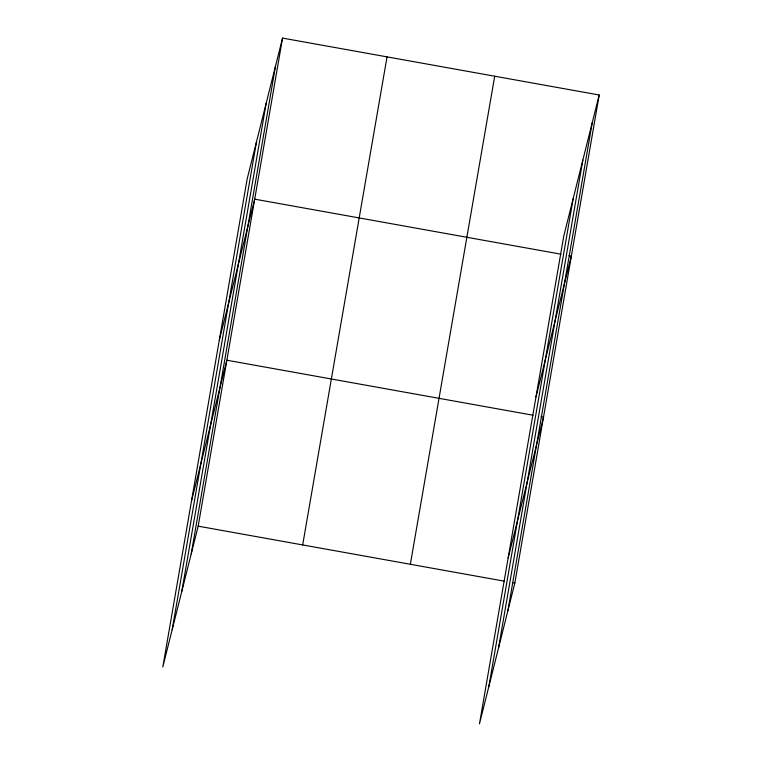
<?xml version="1.0" encoding="UTF-8"?>
<svg xmlns="http://www.w3.org/2000/svg" width="762" height="762" viewBox="0 0 762 762"><rect width="100%" height="100%" fill="white"/><g stroke="black" fill="none" stroke-linecap="round" stroke-linejoin="round"><path stroke-width="1.14" d="M172.174 629.688L256.537 141.627M181.832 591.236L266.195 103.175M191.205 553.917L275.568 65.856M282.54 38.1L247.164 178.946L162.801 667.007L198.177 526.161L282.54 38.1L599.199 94.993L514.836 583.054L479.46 723.9L563.823 235.839L599.199 94.993M302.676 544.935L387.039 56.874M410.347 564.28L494.7 76.219M488.833 686.581L573.195 198.52M498.491 648.129L582.854 160.068M507.863 610.81L592.226 122.749M219.323 340.004L254.698 199.158L560.908 254.175M191.481 501.072L226.857 360.216L533.076 415.233M535.981 396.897L571.357 256.051L569.043 255.632M508.14 557.955L543.525 417.109L541.201 416.69M198.177 526.161L504.387 581.177M512.521 582.635L514.836 583.054"/></g></svg>
